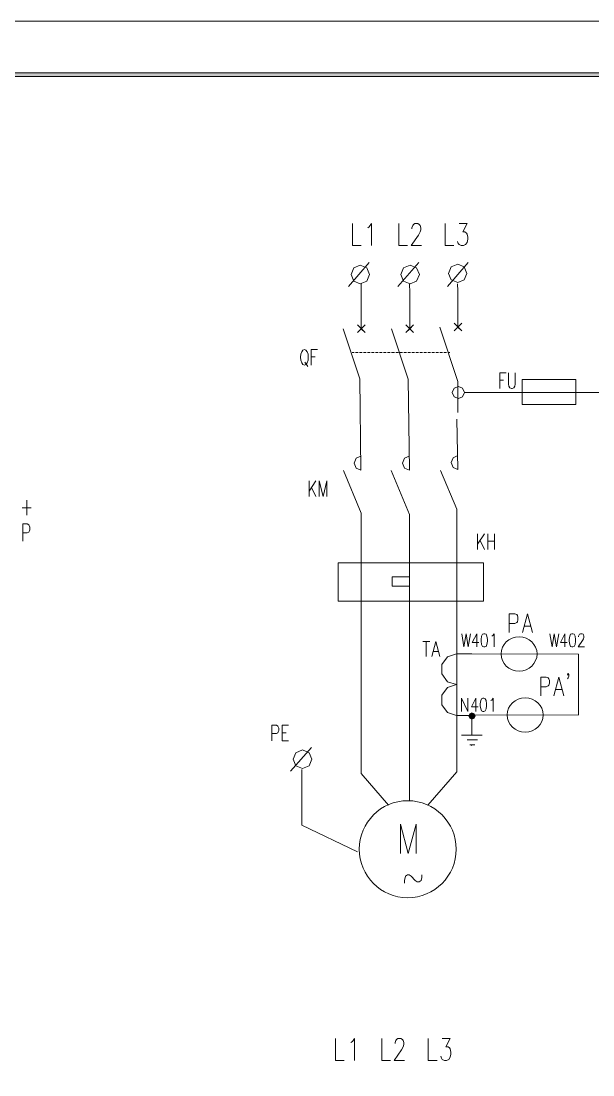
# Model space of a CAD drawing. Header units: millimetres. Extents: x 0 to 586, y 0 to 414.
# Drawn here: x 309.9 to 415, y 220.4 to 414.1 of the extents above; entities that cross this region are included whole.
import ezdxf

# ---------------------------------------------------------------- set-up
doc = ezdxf.new("R2010")
doc.units = ezdxf.units.MM

msp = doc.modelspace()

# ---------------------------------------------------------------- hatches: boundary and pattern name
h = msp.add_hatch(color=0)
h.dxf.hatch_style = 2
h.paths.add_polyline_path([(576.117861, 404.569083), (575.429944, 403.877639), (24.994306, 403.877639), (24.302861, 404.569083)])
h = msp.add_hatch(color=0)
h.dxf.hatch_style = 2
h.paths.add_polyline_path([(381.430389, 323.367753), (381.417336, 323.380806), (381.430389, 323.393858), (381.443442, 323.380806)])
h = msp.add_hatch(color=0)
h.dxf.hatch_style = 2
h.paths.add_polyline_path([(390.355667, 323.367753), (390.342614, 323.380806), (390.355667, 323.393858), (390.368719, 323.380806)])
h = msp.add_hatch(color=0)
h.dxf.hatch_style = 2
h.paths.add_polyline_path([(392.391194, 286.766), (392.225389, 286.363833), (392.793361, 286.363833)])
h = msp.add_hatch(color=0)
h.dxf.hatch_style = 2
h.paths.add_polyline_path([(392.793361, 286.931806), (392.391194, 286.766), (392.793361, 286.363833)])
h = msp.add_hatch(color=0)
h.dxf.hatch_style = 2
h.paths.add_polyline_path([(393.195528, 286.766), (392.793361, 286.931806), (392.793361, 286.363833)])
h = msp.add_hatch(color=0)
h.dxf.hatch_style = 2
h.paths.add_polyline_path([(393.361333, 286.363833), (393.195528, 286.766), (392.793361, 286.363833)])
h = msp.add_hatch(color=0)
h.dxf.hatch_style = 2
h.paths.add_polyline_path([(392.225389, 286.363833), (392.391194, 285.961667), (392.793361, 286.363833)])
h = msp.add_hatch(color=0)
h.dxf.hatch_style = 2
h.paths.add_polyline_path([(392.391194, 285.961667), (392.793361, 285.795861), (392.793361, 286.363833)])
h = msp.add_hatch(color=0)
h.dxf.hatch_style = 2
h.paths.add_polyline_path([(392.793361, 285.795861), (393.195528, 285.961667), (392.793361, 286.363833)])
h = msp.add_hatch(color=0)
h.dxf.hatch_style = 2
h.paths.add_polyline_path([(393.195528, 285.961667), (393.361333, 286.363833), (392.793361, 286.363833)])

# ---------------------------------------------------------------- linework, layer by layer
at = {"color": 0, "lineweight": 0}
for points in [[(0, 0), (585.632278, 0), (585.632278, 414.0835), (0, 414.0835)], [(576.117861, 404.569083), (575.429944, 403.877639), (24.994306, 403.877639), (24.302861, 404.569083)], [(370.571889, 367.513306), (371.069306, 368.716278), (372.272278, 369.213694), (373.47525, 368.716278), (373.972667, 367.513306), (373.47525, 366.310333), (372.272278, 365.812917), (371.069306, 366.310333)], [(379.726472, 367.513306), (380.223889, 368.716278), (381.426861, 369.213694), (382.629833, 368.716278), (383.12725, 367.513306), (382.629833, 366.310333), (381.426861, 365.812917), (380.223889, 366.310333)], [(388.475361, 367.717917), (388.972778, 368.920889), (390.17575, 369.418306), (391.378722, 368.920889), (391.876139, 367.717917), (391.378722, 366.514944), (390.17575, 366.017528), (388.972778, 366.514944)], [(389.184444, 345.817472), (389.509, 346.604167), (390.295694, 346.93225), (391.082389, 346.604167), (391.410472, 345.817472), (391.082389, 345.030778), (390.295694, 344.702694), (389.509, 345.030778)], [(402.043194, 343.605556), (411.889222, 343.605556), (411.889222, 348.234), (402.043194, 348.234)], [(394.984111, 301.505056), (394.737167, 301.388639), (394.574889, 301.039389), (394.49375, 300.457306), (394.49375, 300.108056), (394.574889, 299.525972), (394.737167, 299.176722), (394.984111, 299.060306), (395.146389, 299.060306), (395.389806, 299.176722), (395.552083, 299.525972), (395.633222, 300.108056), (395.633222, 300.457306), (395.552083, 301.039389), (395.389806, 301.388639), (395.146389, 301.505056)], [(411.190722, 301.505056), (410.943778, 301.388639), (410.7815, 301.039389), (410.700361, 300.457306), (410.700361, 300.108056), (410.7815, 299.525972), (410.943778, 299.176722), (411.190722, 299.060306), (411.353, 299.060306), (411.596417, 299.176722), (411.758694, 299.525972), (411.843361, 300.108056), (411.843361, 300.457306), (411.758694, 301.039389), (411.596417, 301.388639), (411.353, 301.505056)], [(394.81125, 289.665833), (394.567833, 289.549417), (394.405556, 289.200167), (394.324417, 288.614556), (394.324417, 288.265306), (394.405556, 287.683222), (394.567833, 287.333972), (394.81125, 287.217556), (394.977056, 287.217556), (395.220472, 287.333972), (395.38275, 287.683222), (395.463889, 288.265306), (395.463889, 288.614556), (395.38275, 289.200167), (395.220472, 289.549417), (394.977056, 289.665833)], [(392.391194, 286.766), (392.225389, 286.363833), (392.793361, 286.363833)], [(392.793361, 286.931806), (392.391194, 286.766), (392.793361, 286.363833)], [(393.195528, 286.766), (392.793361, 286.931806), (392.793361, 286.363833)], [(393.361333, 286.363833), (393.195528, 286.766), (392.793361, 286.363833)], [(392.225389, 286.363833), (392.391194, 285.961667), (392.793361, 286.363833)], [(392.391194, 285.961667), (392.793361, 285.795861), (392.793361, 286.363833)], [(392.793361, 285.795861), (393.195528, 285.961667), (392.793361, 286.363833)], [(393.195528, 285.961667), (393.361333, 286.363833), (392.793361, 286.363833)], [(359.939167, 278.433389), (360.436583, 279.636361), (361.639556, 280.137306), (362.842528, 279.636361), (363.339944, 278.433389), (362.842528, 277.233944), (361.639556, 276.733), (360.436583, 277.233944)]]:
    msp.add_lwpolyline(points, close=True, dxfattribs=at)
for points in [[(370.815306, 376.8725), (370.815306, 372.826139), (372.434556, 372.826139)], [(373.648111, 376.099917), (373.91975, 376.293944), (374.321917, 376.8725), (374.321917, 372.826139)], [(379.338417, 376.8725), (379.338417, 372.826139), (380.957667, 372.826139)], [(381.765528, 375.909417), (381.765528, 376.099917), (381.903111, 376.487972), (382.037167, 376.678472), (382.305278, 376.8725), (382.845028, 376.8725), (383.116667, 376.678472), (383.250722, 376.487972), (383.384778, 376.099917), (383.384778, 375.715389), (383.250722, 375.330861), (382.979083, 374.752306), (381.631472, 372.826139), (383.518833, 372.826139)], [(387.861528, 376.8725), (387.861528, 372.826139), (389.480778, 372.826139)], [(390.426222, 376.8725), (391.907889, 376.8725), (391.100028, 375.330861), (391.505722, 375.330861), (391.773833, 375.136833), (391.907889, 374.946333), (392.041944, 374.367778), (392.041944, 373.98325), (391.907889, 373.404694), (391.639778, 373.020167), (391.234083, 372.826139), (390.828389, 372.826139), (390.426222, 373.020167), (390.288639, 373.210667), (390.154583, 373.598722)], [(373.909167, 369.689944), (370.095639, 365.287278)], [(383.010833, 369.689944), (379.193778, 365.287278)], [(392.108972, 369.689944), (388.295444, 365.287278)], [(372.441611, 364.232472), (372.448667, 365.770583)], [(372.441611, 357.554389), (372.441611, 364.232472)], [(381.345722, 364.232472), (381.28575, 365.770583)], [(381.345722, 357.554389), (381.345722, 364.232472)], [(390.228667, 364.514694), (390.136944, 365.770583)], [(390.228667, 357.836611), (390.228667, 364.514694)], [(390.93775, 357.131056), (389.519583, 358.545694)], [(390.93775, 358.545694), (389.519583, 357.131056)], [(390.228667, 357.836611), (390.93775, 358.545694)], [(372.169972, 348.346889), (369.100806, 357.554389)], [(373.150694, 356.845306), (371.732528, 358.263472)], [(373.150694, 358.263472), (371.732528, 356.845306)], [(371.732528, 356.845306), (372.441611, 357.554389)], [(372.441611, 357.554389), (373.150694, 358.263472)], [(372.441611, 357.554389), (373.150694, 356.845306)], [(381.091722, 348.293972), (378.004917, 357.554389)], [(382.054806, 356.845306), (380.636639, 358.263472)], [(382.054806, 358.263472), (380.636639, 356.845306)], [(380.636639, 356.845306), (381.345722, 357.554389)], [(381.345722, 357.554389), (382.054806, 358.263472)], [(381.345722, 357.554389), (382.054806, 356.845306)], [(390.228667, 347.82125), (386.891389, 357.836611)], [(389.519583, 357.131056), (390.228667, 357.836611)], [(390.228667, 357.836611), (390.93775, 357.131056)], [(363.241167, 350.872778), (363.241167, 353.740861), (364.39475, 353.740861)], [(370.790611, 353.190528), (371.132806, 353.190528)], [(371.37975, 353.190528), (371.873639, 353.190528)], [(372.120583, 353.190528), (372.610944, 353.190528)], [(372.857889, 353.190528), (373.351778, 353.190528)], [(373.598722, 353.190528), (374.089083, 353.190528)], [(374.336028, 353.190528), (374.829917, 353.190528)], [(375.076861, 353.190528), (375.57075, 353.190528)], [(375.817694, 353.190528), (376.308056, 353.190528)], [(376.555, 353.190528), (377.048889, 353.190528)], [(377.295833, 353.190528), (377.786194, 353.190528)], [(378.033139, 353.190528), (378.527028, 353.190528)], [(378.773972, 353.190528), (379.267861, 353.190528)], [(379.514806, 353.190528), (380.005167, 353.190528)], [(380.252111, 353.190528), (380.746, 353.190528)], [(380.992944, 353.190528), (381.486833, 353.190528)], [(381.73025, 353.190528), (382.224139, 353.190528)], [(382.471083, 353.190528), (382.964972, 353.190528)], [(383.211917, 353.190528), (383.702278, 353.190528)], [(383.949222, 353.190528), (384.443111, 353.190528)], [(384.690056, 353.190528), (385.183944, 353.190528)], [(385.427361, 353.190528), (385.92125, 353.190528)], [(386.168194, 353.190528), (386.662083, 353.190528)], [(386.909028, 353.190528), (387.399389, 353.190528)], [(387.646333, 353.190528), (388.140222, 353.190528)], [(388.387167, 353.190528), (388.729361, 353.190528)], [(362.087583, 351.419583), (362.620278, 350.601139)], [(363.241167, 352.375611), (363.95025, 352.375611)], [(397.908639, 346.568889), (397.908639, 349.436972), (399.062222, 349.436972)], [(399.506722, 349.436972), (399.506722, 347.387333), (399.594917, 346.978111), (399.771306, 346.706472), (400.039417, 346.568889), (400.215806, 346.568889), (400.480389, 346.706472), (400.660306, 346.978111), (400.7485, 347.387333), (400.7485, 349.436972)], [(372.169972, 348.346889), (372.378111, 331.537028)], [(381.091722, 348.293972), (381.28575, 331.537028)], [(390.228667, 347.778917), (390.228667, 342.152111)], [(397.908639, 348.071722), (398.617722, 348.071722)], [(391.410472, 345.806889), (428.473306, 345.806889)], [(390.031111, 340.942083), (390.225139, 331.649917)], [(372.374583, 334.133472), (371.492639, 333.731306), (371.132806, 332.831722), (371.496167, 331.935667), (372.378111, 331.537028)], [(381.278694, 334.133472), (380.400278, 333.731306), (380.040444, 332.831722), (380.400278, 331.935667), (381.28575, 331.537028)], [(390.218083, 334.242833), (389.336139, 333.844194), (388.976306, 332.944611), (389.339667, 332.048556), (390.225139, 331.649917)], [(369.171361, 331.505278), (372.406333, 323.634806)], [(377.966111, 331.505278), (381.303389, 323.380806)], [(387.014861, 331.505278), (390.013472, 324.403861)], [(362.849583, 326.721611), (362.849583, 329.586167)], [(364.094889, 329.586167), (362.849583, 327.677639)], [(364.715778, 326.721611), (364.715778, 329.586167), (365.424861, 326.721611), (366.133944, 329.586167), (366.133944, 326.721611)], [(363.294083, 328.3585), (364.094889, 326.721611)], [(310.924222, 326.012528), (310.924222, 323.285556)], [(310.105778, 324.650806), (311.742667, 324.650806)], [(372.406333, 323.634806), (372.406333, 275.826361)], [(372.406333, 323.592472), (372.406333, 314.522556)], [(390.013472, 324.403861), (390.013472, 314.522556)], [(390.013472, 324.403861), (390.013472, 276.101528)], [(310.225722, 318.491306), (310.225722, 321.676889), (311.044167, 321.676889), (311.315806, 321.525194), (311.407528, 321.3735), (311.49925, 321.070111), (311.49925, 320.615028), (311.407528, 320.311639), (311.315806, 320.159944), (311.044167, 320.00825), (310.225722, 320.00825)], [(381.303389, 323.380806), (381.303389, 311.950806)], [(381.303389, 323.380806), (381.303389, 270.802806)], [(393.841111, 316.984944), (393.841111, 319.853028)], [(395.082889, 319.853028), (393.841111, 317.940972)], [(395.703778, 316.984944), (395.703778, 319.853028)], [(396.945556, 319.853028), (396.945556, 316.984944)], [(394.285611, 318.625361), (395.082889, 316.984944)], [(395.703778, 318.487778), (396.945556, 318.487778)], [(368.222389, 314.522556), (368.222389, 307.484639)], [(368.222389, 314.522556), (394.892389, 314.522556)], [(394.892389, 307.484639), (394.892389, 314.522556)], [(378.100167, 310.22925), (378.100167, 311.950806)], [(378.100167, 311.950806), (381.303389, 311.950806)], [(381.303389, 310.22925), (378.100167, 310.22925)], [(368.222389, 307.484639), (394.892389, 307.484639)], [(399.654889, 301.727306), (399.654889, 305.166889), (400.688528, 305.166889), (401.030722, 305.004611), (401.147139, 304.838806), (401.260028, 304.510722), (401.260028, 304.020361), (401.147139, 303.692278), (401.030722, 303.53), (400.688528, 303.364194), (399.654889, 303.364194)], [(402.064361, 301.727306), (402.981583, 305.166889), (403.898806, 301.727306)], [(402.406556, 302.873833), (403.553083, 302.873833)], [(390.906, 301.505056), (391.311694, 299.060306), (391.720917, 301.505056), (392.130139, 299.060306), (392.535833, 301.505056)], [(393.678833, 301.505056), (392.863917, 299.875222), (394.084528, 299.875222)], [(393.678833, 301.505056), (393.678833, 299.060306)], [(396.451667, 301.039389), (396.613944, 301.155806), (396.857361, 301.505056), (396.857361, 299.060306)], [(407.112611, 301.505056), (407.521833, 299.060306), (407.927528, 301.505056), (408.33675, 299.060306), (408.742444, 301.505056)], [(409.885444, 301.505056), (409.070528, 299.875222), (410.291139, 299.875222)], [(409.885444, 301.505056), (409.885444, 299.060306)], [(412.411333, 300.922972), (412.411333, 301.039389), (412.496, 301.272222), (412.577139, 301.388639), (412.739417, 301.505056), (413.063972, 301.505056), (413.229778, 301.388639), (413.310917, 301.272222), (413.392056, 301.039389), (413.392056, 300.806556), (413.310917, 300.573722), (413.145111, 300.224472), (412.330194, 299.060306), (413.473194, 299.060306)], [(383.755194, 300.041028), (385.039306, 300.041028)], [(384.39725, 300.041028), (384.39725, 297.289361)], [(385.406194, 297.289361), (386.139972, 300.041028), (386.87375, 297.289361)], [(385.681361, 298.206583), (386.598583, 298.206583)], [(389.9535, 297.818528), (388.284861, 297.27525), (387.25475, 295.857083), (387.25475, 294.10025), (388.284861, 292.682083), (389.9535, 292.138806)], [(389.9535, 297.818528), (392.793361, 297.818528)], [(392.793361, 297.818528), (412.393694, 297.747972)], [(412.393694, 297.747972), (412.393694, 286.582556)], [(405.436917, 290.09975), (405.436917, 293.542861), (406.467028, 293.542861), (406.81275, 293.377056), (406.925639, 293.214778), (407.042056, 292.886694), (407.042056, 292.392806), (406.925639, 292.06825), (406.81275, 291.902444), (406.467028, 291.740167), (405.436917, 291.740167)], [(407.842861, 290.09975), (408.760083, 293.542861), (409.680833, 290.09975)], [(410.598056, 294.033222), (410.481639, 293.867417), (410.36875, 294.033222), (410.481639, 294.1955), (410.598056, 294.033222), (410.598056, 293.705139), (410.481639, 293.377056), (410.36875, 293.214778)], [(389.9535, 292.138806), (388.284861, 291.595528), (387.25475, 290.177361), (387.25475, 288.424056), (388.284861, 287.002361), (389.9535, 286.459083)], [(408.188583, 291.246278), (409.335111, 291.246278)], [(390.898944, 287.217556), (390.898944, 289.665833), (392.041944, 287.217556), (392.041944, 289.665833)], [(393.5095, 289.665833), (392.694583, 288.032472), (393.915194, 288.032472)], [(393.5095, 289.665833), (393.5095, 287.217556)], [(396.282333, 289.200167), (396.444611, 289.316583), (396.688028, 289.665833), (396.688028, 287.217556)], [(389.9535, 286.459083), (392.793361, 286.459083)], [(392.793361, 286.60725), (412.393694, 286.536694)], [(392.793361, 286.459083), (392.793361, 282.881917)], [(356.030389, 281.805944), (356.030389, 284.674028), (356.831194, 284.674028), (357.095778, 284.536444), (357.183972, 284.402389), (357.272167, 284.127222), (357.272167, 283.718), (357.183972, 283.446361), (357.095778, 283.308778), (356.831194, 283.171194), (356.030389, 283.171194)], [(357.893056, 281.805944), (357.893056, 284.674028), (359.046639, 284.674028)], [(357.893056, 283.308778), (358.605667, 283.308778)], [(390.898944, 282.881917), (394.687778, 282.881917)], [(357.893056, 281.805944), (359.046639, 281.805944)], [(391.922, 282.021139), (393.816417, 282.021139)], [(392.394722, 281.072167), (393.340167, 281.072167)], [(392.772194, 280.973389), (392.726333, 281.022778)], [(363.279972, 280.610028), (359.462917, 276.210889)], [(361.53725, 276.57425), (361.53725, 266.301361)], [(372.406333, 275.826361), (377.465167, 269.973778)], [(390.013472, 276.101528), (384.71475, 269.973778)], [(361.53725, 266.301361), (371.739583, 261.390694)], [(379.645333, 261.087306), (379.645333, 266.481278), (381.084667, 261.087306), (382.524, 266.481278), (382.524, 261.087306)], [(380.375583, 255.643944), (380.375583, 256.159), (380.5555, 256.928056), (380.915333, 257.185583), (381.275167, 257.185583), (381.635, 256.928056), (382.354667, 256.159), (382.7145, 255.901472), (383.074333, 255.901472), (383.430639, 256.159), (383.610556, 256.670528), (383.610556, 257.185583)], [(367.707333, 227.132444), (367.707333, 223.089611), (369.326583, 223.089611)], [(370.540139, 226.363389), (370.80825, 226.553889), (371.213944, 227.132444), (371.213944, 223.089611)], [(376.230444, 227.132444), (376.230444, 223.089611), (377.849694, 223.089611)], [(378.657556, 226.169361), (378.657556, 226.363389), (378.795139, 226.747917), (378.929194, 226.941944), (379.197306, 227.132444), (379.737056, 227.132444), (380.008694, 226.941944), (380.14275, 226.747917), (380.276806, 226.363389), (380.276806, 225.978861), (380.14275, 225.590806), (379.871111, 225.015778), (378.5235, 223.089611), (380.410861, 223.089611)], [(384.753556, 227.132444), (384.753556, 223.089611), (386.372806, 223.089611)], [(387.31825, 227.132444), (388.799917, 227.132444), (387.992056, 225.590806), (388.394222, 225.590806), (388.665861, 225.400306), (388.799917, 225.206278), (388.933972, 224.627722), (388.933972, 224.243194), (388.799917, 223.664639), (388.531806, 223.280111), (388.126111, 223.089611), (387.720417, 223.089611), (387.31825, 223.280111), (387.180667, 223.474139), (387.046611, 223.858667)]]:
    msp.add_lwpolyline(points, dxfattribs=at)
msp.add_circle((380.989417, 261.898694), 8.911167, dxfattribs=at)
for centre, major_axis, ratio in [((361.997625, 352.306819), (0, 1.434042), 0.495695), ((401.454056, 297.779722), (3.312583, 0), 0.951012), ((402.593528, 286.571972), (3.312583, 0), 0.951012)]:
    msp.add_ellipse(centre, major_axis=major_axis, ratio=ratio, start_param=0, end_param=6.283185, dxfattribs=at)

doc.saveas('drawing.dxf')
